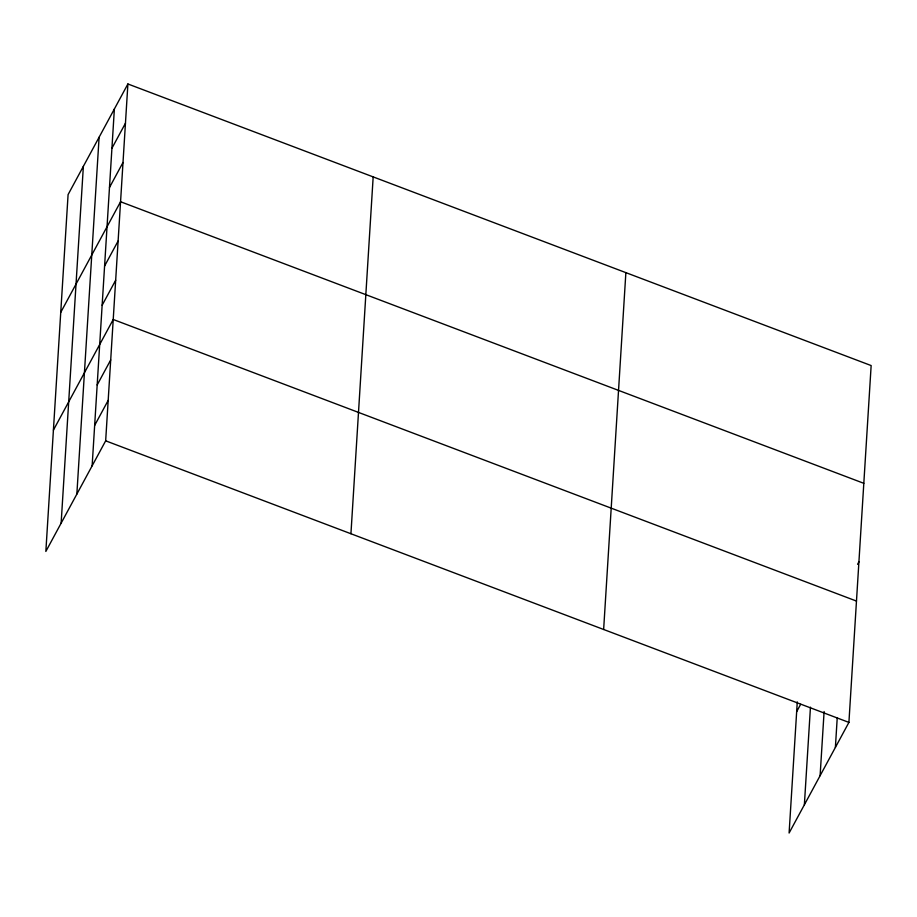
<?xml version="1.0" encoding="UTF-8"?>
<svg xmlns="http://www.w3.org/2000/svg" width="917" height="917" viewBox="0 0 917 917"><rect width="100%" height="100%" fill="white"/><g stroke="black" fill="none" stroke-linecap="round" stroke-linejoin="round"><path stroke-width="1.38" d="M61.13 523.194L83.367 166.344M76.856 494.091L99.105 137.241M92.136 465.836L114.373 108.997M127.899 83.974L68.087 194.599L45.85 551.438L105.661 440.825L127.899 83.974L871.15 365.562L848.913 722.401L789.101 833.026L797.274 701.883M350.936 533.74L373.173 176.901M603.638 629.486L625.875 272.636M804.369 804.771L810.456 707.156M820.107 775.667L824.108 711.523M835.387 747.424L837.21 718.137M111.931 148.245L125.457 123.233M109.478 187.504L123.004 162.481M60.751 312.353L120.563 201.74L863.814 483.316M104.595 266.01L118.121 240.988M102.142 305.258L115.668 280.247M53.415 430.119L113.227 319.494L856.467 601.071M97.179 384.957L110.705 359.934M94.657 425.396L108.183 400.385M857.567 564.322L858.92 561.823M796.655 711.695L800.644 704.325M105.661 440.825L848.913 722.401"/></g></svg>
